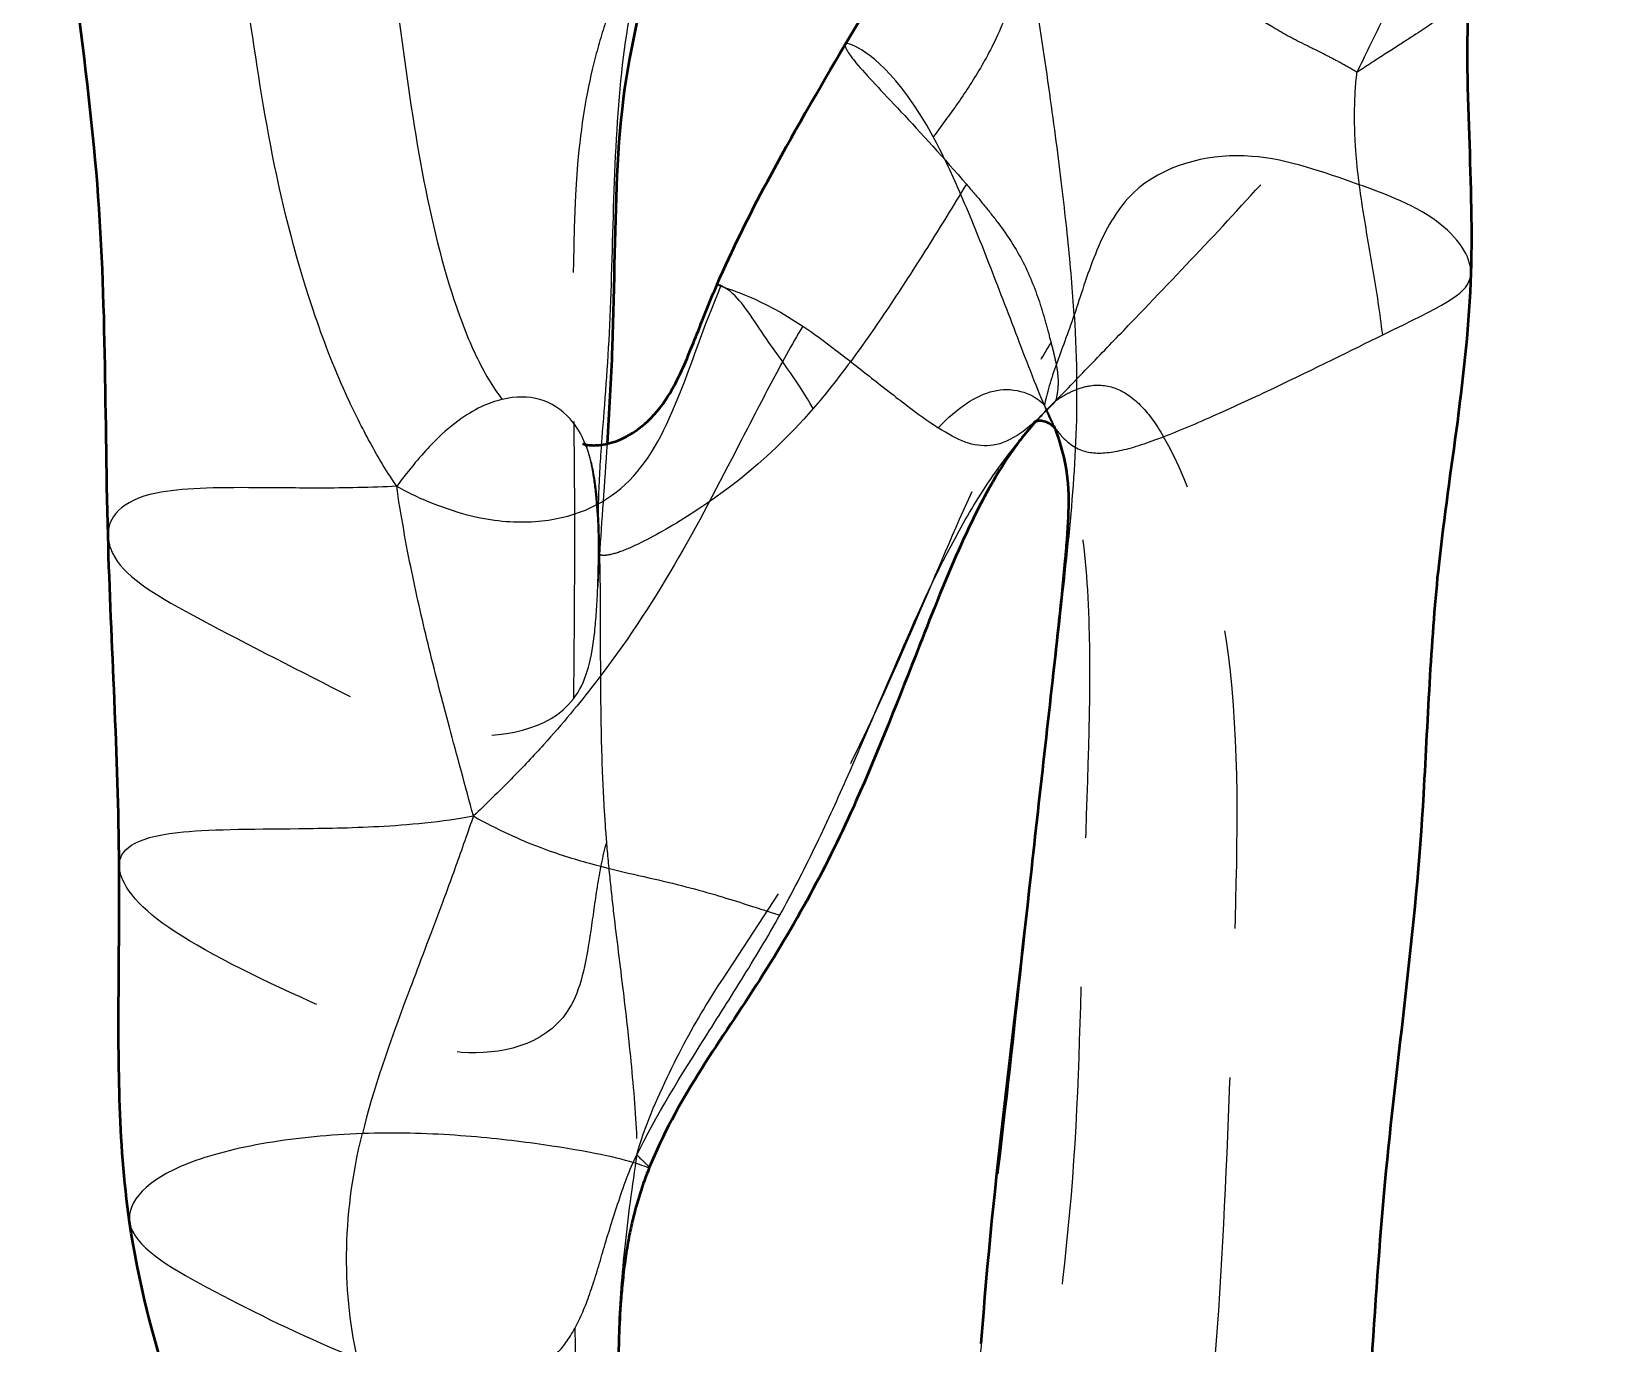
# Model space of a CAD drawing. Header units: millimetres. Extents: x 0 to 420, y 0 to 297.
# Drawn here: x 356.42 to 369.02, y 154.4 to 164.88 of the extents above; entities that cross this region are included whole.
import ezdxf

# ---------------------------------------------------------------- set-up
doc = ezdxf.new("R2010")
doc.units = ezdxf.units.MM
doc.header["$LTSCALE"] = 0.75
doc.linetypes.add('HIDDEN2', pattern=[4.7625, 3.175, -1.5875])
for name, color, linetype, lineweight in [('Hidden', 7, 'HIDDEN2', 25), ('Hidden Narrow', 7, 'HIDDEN2', 25), ('Visible', 7, 'Continuous', 50), ('Visible Narrow', 7, 'Continuous', 25)]:
    doc.layers.add(name, color=color, linetype=linetype, lineweight=lineweight)

msp = doc.modelspace()

# ---------------------------------------------------------------- linework, layer by layer
at = {"layer": 'Hidden', "extrusion": (1.021e-10, -1.22407e-10, -1)}
msp.add_open_spline([(364.4226, 161.7553), (364.4226, 161.7553), (364.4231, 161.7558), (364.4275, 161.7593), (364.4359, 161.7663), (364.446, 161.7753), (364.4477, 161.7768), (364.4494, 161.7783)], degree=3, knots=[0.434603857, 0.434603857, 0.434603857, 0.434603857, 0.444003256, 0.444003256, 0.469824097, 0.469824097, 0.475108017, 0.475108017, 0.475108017, 0.475108017], dxfattribs=at)
at = {"layer": 'Hidden'}
for points, knots in [([(364.4494, 161.7783), (364.4554, 161.7838), (364.4613, 161.7892), (364.4684, 161.7961), (364.4705, 161.7982), (364.4708, 161.7985), (364.4708, 161.7985), (364.4708, 161.7985), (364.4705, 161.7982), (364.4691, 161.7967), (364.4677, 161.7953), (364.4643, 161.7917), (364.4623, 161.7896), (364.457, 161.784), (364.4537, 161.7803), (364.447, 161.773), (364.4437, 161.7694), (364.4404, 161.7657)], [0, 0, 0, 0, 0.01890379, 0.01890379, 0.030016753, 0.030016753, 0.030850039, 0.030850039, 0.035090837, 0.035090837, 0.040408849, 0.040408849, 0.045552944, 0.045552944, 0.052834135, 0.052834135, 0.059437081, 0.059437081, 0.059437081, 0.059437081]), ([(364.5901, 161.7224), (364.5931, 161.7178), (364.5939, 161.7171), (364.5939, 161.7171), (364.5939, 161.7172), (364.5935, 161.7175), (364.5924, 161.7186), (364.5903, 161.7203)], [0, 0, 0, 0, 0.044558676, 0.044558676, 0.055929434, 0.055929434, 0.072103946, 0.072103946, 0.072103946, 0.072103946]), ([(361.0154, 161.588), (360.9945, 161.2707), (360.9712, 160.9656), (360.9515, 160.6431), (360.9485, 160.5928), (360.9445, 160.52), (360.9431, 160.4935), (360.9415, 160.4613), (360.9411, 160.4517), (360.9409, 160.4474), (360.9409, 160.4467), (360.9409, 160.4467), (360.9409, 160.4471), (360.9411, 160.4501), (360.9412, 160.4539), (360.9417, 160.4675), (360.9421, 160.4788), (360.9429, 160.5036), (360.9433, 160.5162), (360.9442, 160.5482), (360.9447, 160.5683), (360.9462, 160.6321), (360.947, 160.6768), (360.9476, 160.7655), (360.9474, 160.8098), (360.9465, 160.8508)], [2.49278056, 2.49278056, 2.49278056, 2.49278056, 2.98328121, 2.98328121, 3.08420118, 3.08420118, 3.16352127, 3.16352127, 3.22180447, 3.22180447, 3.23262492, 3.23262492, 3.244439, 3.244439, 3.26388636, 3.26388636, 3.28699057, 3.28699057, 3.30554465, 3.30554465, 3.33200222, 3.33200222, 3.38852146, 3.38852146, 3.4469663, 3.4469663, 3.4469663, 3.4469663])]:
    msp.add_open_spline(points, degree=3, knots=knots, dxfattribs=at)
at = {"layer": 'Hidden', "extrusion": (1.15444e-09, 6.64765e-10, 1)}
msp.add_open_spline([(364.5866, 161.7281), (364.5866, 161.7281), (364.5866, 161.7281), (364.5868, 161.7278), (364.5883, 161.7251), (364.5901, 161.7224)], degree=3, knots=[0.056522589, 0.056522589, 0.056522589, 0.056522589, 0.057808769, 0.057808769, 0.079845702, 0.079845702, 0.079845702, 0.079845702], dxfattribs=at)
at = {"layer": 'Hidden', "extrusion": (-5.6012e-12, -1.9789e-12, -1)}
msp.add_open_spline([(360.8567, 161.5495), (360.8503, 161.567), (360.8474, 161.5726), (360.847, 161.5734), (360.847, 161.5734), (360.847, 161.5734), (360.8516, 161.5655), (360.8547, 161.5613), (360.8551, 161.5608), (360.8551, 161.5608), (360.8513, 161.5655), (360.8355, 161.5792), (360.8209, 161.588), (360.8209, 161.588)], degree=3, knots=[0, 0, 0, 0, 0.09398923, 0.09398923, 0.10126428, 0.10126428, 0.22628029, 0.22628029, 0.25671725, 0.25671725, 0.37595309, 0.37595309, 0.50568165, 0.50568165, 0.50568165, 0.50568165], dxfattribs=at)
at = {"layer": 'Hidden', "extrusion": (-3.3002e-12, -8.461e-13, -1)}
msp.add_open_spline([(360.9465, 160.8508), (360.9445, 160.9355), (360.9398, 161.0243), (360.9253, 161.1916), (360.9161, 161.2717), (360.8998, 161.3754), (360.8937, 161.4088), (360.8849, 161.4504), (360.8819, 161.4634), (360.8759, 161.4878), (360.8727, 161.4993), (360.8643, 161.5277), (360.8601, 161.5402), (360.8567, 161.5495)], degree=3, knots=[0, 0, 0, 0, 0.10958925, 0.10958925, 0.21000995, 0.21000995, 0.26163612, 0.26163612, 0.29049222, 0.29049222, 0.33044624, 0.33044624, 0.38118409, 0.38118409, 0.38118409, 0.38118409], dxfattribs=at)
at = {"layer": 'Hidden Narrow'}
for points, knots in [([(367.0065, 164.5538), (367.0685, 164.6821), (367.1405, 164.8295), (367.2744, 165.1022), (367.3364, 165.2273), (367.5075, 165.5694), (367.6132, 165.7778), (367.9186, 166.3815), (368.4831, 167.5036), (369.0045, 168.9514), (369.0233, 169.7081), (369.0106, 169.9113)], [-3, -3, -3, -3, -2.875, -2.875, -2.75, -2.75, -2.5, -2.5, -2, -1, -0.5937876, -0.5937876, -0.5937876, -0.5937876]), ([(367.0065, 164.5538), (366.9655, 164.58), (366.9215, 164.6048), (366.8418, 164.6488), (366.8061, 164.6678), (366.7114, 164.7162), (366.5478, 164.7955), (366.2443, 164.9554), (365.8427, 165.2626), (365.148, 165.7937), (364.5165, 166.1926), (364.0758, 166.4889), (363.866, 166.5407), (363.8481, 166.4978)], [-7, -7, -7, -7, -6.875, -6.875, -6.75, -6.75, -6.5, -6, -5, -4, -3, -2, -1.2228258, -1.2228258, -1.2228258, -1.2228258]), ([(361.1256, 165.2905), (361.1056, 165.2411), (361.085, 165.186), (361.0431, 165.0705), (361.0226, 165.0111), (360.9676, 164.8441), (360.8726, 164.517), (360.7188, 163.6259), (360.7531, 161.9023), (360.7558, 160.735), (360.753, 160.2388), (360.751, 159.9855), (360.7503, 159.9003), (360.7487, 159.7271), (360.7478, 159.6392), (360.7469, 159.5495)], [-2.9792194, -2.9792194, -2.9792194, -2.9792194, -2.875, -2.875, -2.75, -2.75, -2.5, -2, -1, -0.5, -0.25, -0.25, -0.125, -0.125, 0, 0, 0, 0]), ([(362.9188, 164.778), (362.9077, 164.7592), (363.0077, 164.6104), (363.3285, 164.284), (363.7096, 163.8654), (363.8864, 163.6611)], [-2.6682107, -2.6682107, -2.6682107, -2.6682107, -2, -1, 0, 0, 0, 0]), ([(367.2117, 162.4575), (367.1909, 162.6343), (367.1374, 162.9737), (367.0792, 163.2996), (367.0282, 163.6261), (367.0063, 163.7897), (366.9887, 164.0515), (366.9864, 164.146), (366.9888, 164.3494), (366.9936, 164.4584), (367.0065, 164.5538)], [0, 0, 0, 0, 0.25, 0.5, 0.5, 0.75, 0.75, 0.875, 0.875, 1, 1, 1, 1]), ([(363.8864, 163.6611), (363.7816, 163.4897), (363.6775, 163.3207), (363.4708, 162.9922), (363.3681, 162.8327), (363.164, 162.5277), (362.9612, 162.2369), (362.7609, 161.9837), (362.6613, 161.8689)], [-1, -1, -1, -1, -0.75, -0.75, -0.5, -0.5, -0.25, 0, 0, 0, 0]), ([(364.5621, 162.3946), (364.5738, 162.3496), (364.5844, 162.3084), (364.602, 162.2304), (364.6091, 162.1937), (364.6179, 162.1214), (364.6197, 162.0859), (364.6169, 162.0305), (364.6147, 162.0109), (364.6082, 161.9692), (364.6038, 161.9472), (364.5978, 161.9294)], [-1, -1, -1, -1, -0.75, -0.75, -0.5, -0.5, -0.25, -0.25, -0.125, -0.125, 0, 0, 0, 0]), ([(365.4617, 161.6445), (365.5879, 161.693), (365.7306, 161.7535), (366.0315, 161.8876), (366.1898, 161.9612), (366.662, 162.1858), (366.9733, 162.3405), (367.2117, 162.4575)], [-7, -7, -7, -7, -6.75, -6.75, -6.5, -6.5, -6, -6, -6, -6]), ([(364.5978, 161.9294), (364.6436, 161.9649), (364.6956, 161.9925), (364.7915, 162.0331), (364.8353, 162.0462), (364.9547, 162.0634), (365.0263, 162.0527), (365.1615, 161.9954), (365.2252, 161.9489), (365.347, 161.8219), (365.4052, 161.7413), (365.4617, 161.6445)], [-1, -1, -1, -1, -0.875, -0.875, -0.75, -0.75, -0.5, -0.5, -0.25, -0.25, 0, 0, 0, 0]), ([(364.0149, 151.372), (364.0817, 151.5252), (364.1379, 151.6892), (364.2347, 152.0324), (364.2752, 152.2116), (364.3811, 152.7625), (364.5299, 153.9168), (364.781, 155.7189), (364.8088, 157.9238), (364.9014, 159.792), (364.8433, 160.684), (364.7707, 161.1246), (364.735, 161.2779), (364.6629, 161.5215), (364.6349, 161.607), (364.6036, 161.6883)], [-5, -5, -5, -5, -4.75, -4.75, -4.5, -4.5, -4, -3, -2, -1, -0.5, -0.5, -0.25, -0.25, -0.1189366, -0.1189366, -0.1189366, -0.1189366]), ([(364.5875, 161.7264), (364.6124, 161.6877), (364.6398, 161.6549), (364.7313, 161.5662), (364.8, 161.5301), (364.9486, 161.5078), (365.0323, 161.5153), (365.2257, 161.5593), (365.3355, 161.5959), (365.4617, 161.6445)], [0.13690351, 0.13690351, 0.13690351, 0.13690351, 0.25, 0.25, 0.5, 0.5, 0.75, 0.75, 1, 1, 1, 1]), ([(364.9824, 150.7049), (365.0775, 150.9022), (365.1719, 151.1401), (365.3365, 151.5898), (365.4066, 151.8017), (365.5805, 152.3985), (365.8365, 153.5412), (365.9506, 155.3252), (366.0365, 157.6528), (366.0881, 159.963), (365.6877, 161.2572), (365.4617, 161.6445)], [0, 0, 0, 0, 0.25, 0.25, 0.5, 0.5, 1, 2, 3, 4, 5, 5, 5, 5]), ([(360.9544, 160.706), (360.9565, 160.8666), (360.9492, 161.0136), (360.9258, 161.2626), (360.9096, 161.3647), (360.8759, 161.4953), (360.861, 161.5406), (360.8445, 161.5813)], [0, 0, 0, 0, 0.25, 0.25, 0.5, 0.5, 0.66003103, 0.66003103, 0.66003103, 0.66003103]), ([(360.9544, 160.706), (360.9434, 160.8189), (360.9442, 160.9694), (360.9524, 161.2654), (360.9597, 161.4109), (360.9709, 161.5626), (360.9715, 161.5713), (360.9722, 161.5801)], [-3, -3, -3, -3, -2.75, -2.75, -2.5, -2.5, -2.48474596, -2.48474596, -2.48474596, -2.48474596]), ([(357.0289, 160.8542), (357.0302, 160.8067), (357.0951, 160.5698), (357.5884, 160.2675), (358.9809, 159.5595), (359.7625, 159.1682), (360.5538, 159.2969), (360.7469, 159.5495)], [-5.2517952, -5.2517952, -5.2517952, -5.2517952, -5, -4, -3, -2, -1, -1, -1, -1]), ([(360.9544, 160.706), (360.9572, 160.6215), (360.9586, 160.5277), (360.9602, 160.3326), (360.9603, 160.2313), (360.9612, 159.9322), (360.9623, 159.7395), (360.9657, 159.3672), (360.9691, 159.1799), (360.9797, 158.8944), (360.9842, 158.7985), (360.9953, 158.6047), (361.0021, 158.5068), (361.0102, 158.4076)], [0, 0, 0, 0, 0.125, 0.125, 0.25, 0.25, 0.5, 0.5, 0.75, 0.75, 0.875, 0.875, 1, 1, 1, 1]), ([(361.0102, 158.4076), (360.9785, 158.291), (360.9555, 158.1707), (360.9172, 157.9314), (360.9018, 157.8124), (360.852, 157.4703), (360.7379, 156.8461), (359.8764, 156.628), (359.048, 156.9433), (357.5908, 157.6094), (357.1726, 157.9831), (357.1181, 158.1831), (357.1179, 158.2192)], [0, 0, 0, 0, 0.25, 0.25, 0.5, 0.5, 1, 2, 3, 4, 5, 5.2311785, 5.2311785, 5.2311785, 5.2311785]), ([(364.4006, 158.1251), (364.3361, 157.5293), (364.2062, 156.2766), (364.0581, 155.1126), (364.0046, 154.402)], [-2.8121532, -2.8121532, -2.8121532, -2.8121532, -2, -1.0745271, -1.0745271, -1.0745271, -1.0745271]), ([(361.2536, 155.9081), (361.2158, 155.6676), (361.1802, 155.3979), (361.1286, 154.9067), (361.1125, 154.6851), (361.0936, 154.0924), (361.1514, 153.0617), (361.7205, 151.8357), (362.3983, 150.4177), (362.6522, 149.8506), (362.8141, 149.6607), (362.8739, 149.613), (363.0152, 149.5564), (363.0967, 149.5477), (363.1941, 149.5622)], [0, 0, 0, 0, 0.25, 0.25, 0.5, 0.5, 1, 2, 3, 3.5, 3.5, 3.75, 3.75, 4, 4, 4, 4]), ([(357.2015, 155.3698), (357.2036, 155.3554), (357.2504, 155.1623), (357.8411, 154.8279), (358.9312, 154.2862), (359.8491, 153.9939), (360.2947, 154.0977), (360.4908, 154.2091), (360.5518, 154.2561), (360.6632, 154.3722), (360.7138, 154.4412), (360.7583, 154.5224)], [1.9195508, 1.9195508, 1.9195508, 1.9195508, 2, 3, 4, 5, 5.5, 5.5, 5.75, 5.75, 6, 6, 6, 6]), ([(360.7583, 154.5224), (360.765, 153.7706), (360.757, 152.6541), (361.435, 151.0352), (362.2379, 149.5899), (362.5224, 148.8513), (362.6842, 148.4838), (362.7475, 148.3561), (362.8929, 148.0904), (362.9749, 147.9525), (363.061, 147.8376)], [-4, -4, -4, -4, -3, -2, -1, -0.5, -0.5, -0.25, -0.25, 0, 0, 0, 0])]:
    msp.add_open_spline(points, degree=3, knots=knots, dxfattribs=at)
at = {"layer": 'Hidden Narrow', "extrusion": (7.628e-13, -7.057e-13, -1)}
msp.add_open_spline([(367.9087, 165.3025), (367.9067, 165.2798), (367.8839, 165.1774), (367.7605, 165.0466), (367.5243, 164.8896), (367.3704, 164.7903), (367.3092, 164.7508), (367.1669, 164.6591), (367.0859, 164.607), (367.0065, 164.5538)], degree=3, knots=[4.8599099, 4.8599099, 4.8599099, 4.8599099, 5, 5.5, 5.75, 5.75, 5.875, 5.875, 6, 6, 6, 6], dxfattribs=at)
at = {"layer": 'Hidden Narrow', "extrusion": (5.6158e-12, -5.2989e-12, -1)}
msp.add_open_spline([(364.5978, 161.9294), (364.6815, 162.0157), (364.7894, 162.1273), (364.9987, 162.3443), (365.1001, 162.4495), (365.3943, 162.7555), (365.7868, 163.1666), (366.1839, 163.5956), (366.485, 163.9328), (366.5895, 164.0527), (366.8065, 164.3071), (366.9191, 164.4417), (367.0065, 164.5538)], degree=3, knots=[0, 0, 0, 0, 0.125, 0.125, 0.25, 0.25, 0.5, 0.75, 0.75, 0.875, 0.875, 1, 1, 1, 1], dxfattribs=at)
at = {"layer": 'Hidden Narrow', "extrusion": (8.586e-13, 6.685e-13, -1)}
msp.add_open_spline([(363.8864, 163.6611), (363.9306, 163.61), (363.974, 163.5592), (364.0578, 163.4574), (364.0983, 163.4064), (364.2138, 163.252), (364.3519, 163.042), (364.4399, 162.811), (364.4935, 162.6453), (364.5093, 162.5914), (364.5378, 162.4885), (364.5505, 162.4396), (364.5621, 162.3946)], degree=3, knots=[-2, -2, -2, -2, -1.75, -1.75, -1.5, -1.5, -1, -0.5, -0.5, -0.25, -0.25, 0, 0, 0, 0], dxfattribs=at)
at = {"layer": 'Hidden Narrow', "extrusion": (-7.925e-13, -6.338e-13, -1)}
msp.add_open_spline([(362.6613, 161.8689), (362.5405, 162.0833), (362.2919, 162.4007), (362.0442, 162.8143), (361.8965, 162.8644), (361.8951, 162.8612)], degree=3, knots=[0, 0, 0, 0, 1, 2, 2.7169847, 2.7169847, 2.7169847, 2.7169847], dxfattribs=at)
at = {"layer": 'Hidden Narrow', "extrusion": (8.602e-13, -1.9427e-12, -1)}
msp.add_open_spline([(367.2117, 162.4575), (367.6887, 162.6915), (367.8937, 162.7833), (367.9154, 162.9371), (367.9159, 162.9522)], degree=3, knots=[-6, -6, -6, -6, -5, -4.8951627, -4.8951627, -4.8951627, -4.8951627], dxfattribs=at)
at = {"layer": 'Hidden Narrow', "extrusion": (1.4808e-12, -7.471e-13, -1)}
msp.add_open_spline([(361.2536, 155.9081), (361.3132, 156.1263), (361.4124, 156.3553), (361.6152, 156.7735), (361.7188, 156.9628), (362.0362, 157.4708), (362.6998, 158.4036), (363.3985, 159.9555), (363.8862, 161.1289), (364.1448, 161.6528), (364.2887, 161.9233), (364.3392, 162.0149), (364.4459, 162.2018), (364.5023, 162.2971), (364.5621, 162.3946)], degree=3, knots=[0, 0, 0, 0, 0.25, 0.25, 0.5, 0.5, 1, 2, 2.5, 2.75, 2.75, 2.875, 2.875, 3, 3, 3, 3], dxfattribs=at)
at = {"layer": 'Hidden Narrow', "extrusion": (-6.134e-13, 8.057e-13, -1)}
msp.add_open_spline([(362.6613, 161.8689), (362.2631, 161.4095), (361.6799, 161.0026), (361.2864, 160.7938), (361.1274, 160.7269), (361.0808, 160.7114), (361.0206, 160.6985), (361.0021, 160.6959), (360.9721, 160.6962), (360.9606, 160.6992), (360.9544, 160.706)], degree=3, knots=[0, 0, 0, 0, 1, 1.5, 1.5, 1.75, 1.75, 1.875, 1.875, 2, 2, 2, 2], dxfattribs=at)
at = {"layer": 'Hidden Narrow', "extrusion": (-1.46185e-11, 1.46275e-11, -1)}
msp.add_open_spline([(364.5978, 161.9294), (364.5425, 161.8651), (364.4842, 161.8088), (364.4303, 161.7614), (364.4288, 161.76), (364.4273, 161.7587)], degree=3, knots=[-2, -2, -2, -2, -1.875, -1.875, -1.87138412, -1.87138412, -1.87138412, -1.87138412], dxfattribs=at)
at = {"layer": 'Hidden Narrow'}
msp.add_open_spline([(364.4281, 161.7519), (364.4837, 161.8147), (364.5417, 161.8765), (364.5978, 161.9294)], degree=3, dxfattribs=at)
at = {"layer": 'Hidden Narrow', "extrusion": (-2.8641e-12, 3.42e-13, -1)}
msp.add_open_spline([(360.7469, 159.5495), (360.8434, 159.6758), (360.8893, 159.8491), (360.9243, 160.1478), (360.9328, 160.2559), (360.9434, 160.4897), (360.9455, 160.6152), (360.9544, 160.706)], degree=3, knots=[-1, -1, -1, -1, -0.5, -0.5, -0.25, -0.25, 0, 0, 0, 0], dxfattribs=at)
at = {"layer": 'Hidden Narrow', "extrusion": (-1.2401e-12, -4.12e-14, -1)}
msp.add_open_spline([(361.0102, 158.4076), (361.0183, 158.3084), (361.0278, 158.208), (361.0488, 158.0053), (361.0602, 157.9029), (361.0964, 157.5938), (361.1228, 157.3849), (361.1741, 156.9659), (361.197, 156.7503), (361.2376, 156.3069), (361.2552, 156.0791), (361.2536, 155.9081)], degree=3, knots=[-1, -1, -1, -1, -0.875, -0.875, -0.75, -0.75, -0.5, -0.5, -0.25, -0.25, 0, 0, 0, 0], dxfattribs=at)
at = {"layer": 'Hidden Narrow', "extrusion": (1.09135e-11, -3.9828e-12, -1)}
msp.add_open_spline([(360.7583, 154.5224), (360.8029, 154.6035), (360.8415, 154.6967), (360.9135, 154.9017), (360.947, 155.0134), (361.0155, 155.2496), (361.0551, 155.3769), (361.1449, 155.6499), (361.195, 155.7956), (361.2536, 155.9081)], degree=3, knots=[0, 0, 0, 0, 0.25, 0.25, 0.5, 0.5, 0.75, 0.75, 1, 1, 1, 1], dxfattribs=at)
at = {"layer": 'Hidden Narrow', "extrusion": (2.84261e-11, 2.67664e-11, -1)}
msp.add_open_spline([(361.2536, 155.9081), (361.2888, 155.872), (361.3163, 155.8474), (361.3472, 155.8171), (361.3537, 155.8089), (361.3527, 155.8064)], degree=3, knots=[-3, -3, -3, -3, -2.75, -2.75, -2.53977048, -2.53977048, -2.53977048, -2.53977048], dxfattribs=at)
at = {"layer": 'Visible'}
for points, knots in [([(357.0289, 160.8542), (357.0005, 161.9035), (357.0207, 162.9088), (356.8139, 165.0146), (356.6432, 166.1654), (356.4179, 167.3911)], [0, 0, 0, 0, 1.5247879, 1.5247879, 3.072718, 3.072718, 3.072718, 3.072718]), ([(361.4352, 165.8481), (361.426, 165.7818), (361.4139, 165.7035), (361.3705, 165.4618), (361.333, 165.3008), (361.1917, 164.7041), (361.1245, 164.3246), (361.0752, 163.3607), (361.0738, 162.8689), (361.0471, 162.1014), (361.032, 161.8409), (361.0154, 161.588)], [0, 0, 0, 0, 0.1370941, 0.1370941, 0.4320184, 0.4320184, 1.317422, 1.317422, 2.101854, 2.101854, 2.4927806, 2.4927806, 2.4927806, 2.4927806]), ([(367.9087, 165.3025), (367.8767, 164.9446), (367.8857, 164.5381), (367.9122, 163.74), (367.9287, 163.3454), (367.9159, 162.9522)], [0, 0, 0, 0, 0.5967998, 0.5967998, 1.1520971, 1.1520971, 1.1520971, 1.1520971]), ([(361.8951, 162.8612), (362.0135, 163.1364), (362.1517, 163.4126), (362.4937, 164.0532), (362.705, 164.4173), (362.9188, 164.778)], [0, 0, 0, 0, 0.36877182, 0.36877182, 0.87301629, 0.87301629, 0.87301629, 0.87301629]), ([(367.9159, 162.9522), (367.8894, 162.141), (367.7406, 161.3722), (367.5985, 160.0603), (367.5722, 159.423), (367.4796, 157.7273), (367.316, 156.6351), (367.1402, 154.7199), (367.091, 153.6431), (366.9693, 152.1606), (366.9406, 151.7986), (366.9155, 151.4523)], [0, 0, 0, 0, 1.1454651, 1.1454651, 2.0034047, 2.0034047, 3.4552961, 3.4552961, 4.9532623, 4.9532623, 5.4168457, 5.4168457, 5.4168457, 5.4168457]), ([(360.8209, 161.588), (360.8209, 161.588), (360.8222, 161.5874), (360.8322, 161.584), (360.8482, 161.5795), (360.9011, 161.5744), (360.9404, 161.5747), (361.0336, 161.59), (361.0897, 161.6069), (361.2136, 161.6652), (361.2815, 161.7128), (361.4136, 161.837), (361.4714, 161.915), (361.5777, 162.0908), (361.6284, 162.2049), (361.7374, 162.4718), (361.7919, 162.6137), (361.865, 162.7905), (361.8799, 162.8258), (361.8951, 162.8612)], [0.5056817, 0.5056817, 0.5056817, 0.5056817, 0.5428695, 0.5428695, 0.6220884, 0.6220884, 0.7115938, 0.7115938, 0.8122891, 0.8122891, 0.939447, 0.939447, 1.1001182, 1.1001182, 1.3137408, 1.3137408, 1.5044076, 1.5044076, 1.5517829, 1.5517829, 1.5517829, 1.5517829]), ([(364.5903, 161.7203), (364.589, 161.7215), (364.5873, 161.7229), (364.5794, 161.7292), (364.5715, 161.7349), (364.54, 161.7552), (364.5232, 161.7624), (364.4761, 161.7744), (364.454, 161.7706), (364.4387, 161.7653), (364.4313, 161.7613), (364.4287, 161.7597), (364.4276, 161.7589), (364.4243, 161.7567), (364.4226, 161.7553), (364.4226, 161.7553)], [0.07210395, 0.07210395, 0.07210395, 0.07210395, 0.08271928, 0.08271928, 0.11381019, 0.11381019, 0.19528944, 0.19528944, 0.32902357, 0.32902357, 0.39988098, 0.39988098, 0.41780994, 0.41780994, 0.43460386, 0.43460386, 0.43460386, 0.43460386]), ([(364.4404, 161.7657), (364.4374, 161.7624), (364.4343, 161.7589), (364.4302, 161.7543), (364.4292, 161.7531), (364.4281, 161.7519)], [0.0594370814, 0.0594370814, 0.0594370814, 0.0594370814, 0.0654760008, 0.0654760008, 0.06752334, 0.06752334, 0.06752334, 0.06752334]), ([(357.2015, 155.3698), (357.1073, 156.0301), (357.1107, 156.6816), (357.1164, 157.6237), (357.1198, 157.9232), (357.1179, 158.2192)], [0, 0, 0, 0, 0.8981579, 0.8981579, 1.3205397, 1.3205397, 1.3205397, 1.3205397]), ([(361.3527, 155.8064), (361.2985, 155.6715), (361.2539, 155.5327), (361.2093, 155.3451), (361.1991, 155.2966), (361.1795, 155.1929), (361.1703, 155.1372), (361.1541, 155.0242), (361.1466, 154.9626), (361.1348, 154.8495), (361.13, 154.7962), (361.1183, 154.6451), (361.1132, 154.5487), (361.1048, 154.28), (361.1072, 154.1179), (361.1253, 153.8151), (361.1426, 153.6774), (361.194, 153.4043), (361.2315, 153.2766), (361.3849, 152.8633), (361.5601, 152.5375), (361.9909, 151.6499), (362.2421, 151.0684), (362.4721, 150.6312), (362.526, 150.5461), (362.6397, 150.4265), (362.6781, 150.3983), (362.7607, 150.4002)], [0, 0, 0, 0, 0.174609, 0.174609, 0.2346994, 0.2346994, 0.3019178, 0.3019178, 0.3741114, 0.3741114, 0.4402371, 0.4402371, 0.5663919, 0.5663919, 0.8077118, 0.8077118, 1.0783847, 1.0783847, 1.4368235, 1.4368235, 2.1786991, 2.1786991, 3.2891147, 3.2891147, 3.6478809, 3.6478809, 4.0191313, 4.0191313, 4.0191313, 4.0191313]), ([(360.0307, 147.3454), (359.7966, 148.3801), (359.3653, 149.4501), (358.8254, 150.7598), (358.6998, 151.0435), (358.4085, 151.6624), (358.2283, 152.0344), (357.8752, 152.9286), (357.6974, 153.4623), (357.3907, 154.4427), (357.268, 154.9046), (357.2015, 155.3698)], [0, 0, 0, 0, 1.9198905, 1.9198905, 2.5586449, 2.5586449, 3.243304, 3.243304, 3.9512045, 3.9512045, 4.5840289, 4.5840289, 4.5840289, 4.5840289])]:
    msp.add_open_spline(points, degree=3, knots=knots, dxfattribs=at)
at = {"layer": 'Visible', "extrusion": (-2.4653e-12, 1.5016e-12, -1)}
msp.add_open_spline([(362.9188, 164.778), (363.254, 165.3436), (363.5989, 165.9017), (363.8481, 166.4978)], degree=3, dxfattribs=at)
at = {"layer": 'Visible', "extrusion": (1.5078e-12, -7.584e-13, -1)}
msp.add_open_spline([(364.4281, 161.7519), (364.3905, 161.7093), (364.3524, 161.6637), (364.2893, 161.583), (364.2612, 161.544), (364.1792, 161.4241), (364.1282, 161.3406), (363.9947, 161.104), (363.9172, 160.9464), (363.7249, 160.5201), (363.6164, 160.2435), (363.3462, 159.5551), (363.1845, 159.1405), (362.7788, 158.2247), (362.5113, 157.7318), (361.9008, 156.7917), (361.5624, 156.3287), (361.3527, 155.8064)], degree=3, knots=[0, 0, 0, 0, 0.0726598, 0.0726598, 0.1426077, 0.1426077, 0.271736, 0.271736, 0.4873378, 0.4873378, 0.8394986, 0.8394986, 1.3760264, 1.3760264, 2.0466699, 2.0466699, 2.7223056, 2.7223056, 2.7223056, 2.7223056], dxfattribs=at)
at = {"layer": 'Visible', "extrusion": (3.82046e-10, 1.59445e-10, -1)}
msp.add_open_spline([(364.6036, 161.6883), (364.5982, 161.7024), (364.5927, 161.7152), (364.5877, 161.726), (364.5866, 161.7281), (364.5866, 161.7281)], degree=3, knots=[0, 0, 0, 0, 0.037153176, 0.037153176, 0.056522589, 0.056522589, 0.056522589, 0.056522589], dxfattribs=at)
at = {"layer": 'Visible', "extrusion": (1.3312e-12, -7.58e-14, -1)}
msp.add_open_spline([(364.4006, 158.1251), (364.4757, 158.8191), (364.5611, 159.5451), (364.6488, 160.369), (364.6657, 160.5339), (364.6798, 160.6907), (364.681, 160.7049), (364.695, 160.8661), (364.7022, 160.9825), (364.7054, 161.2184), (364.7015, 161.319), (364.655, 161.5306), (364.6322, 161.6141), (364.6036, 161.6883)], degree=3, knots=[0, 0, 0, 0, 1.0244191, 1.0244191, 1.2886123, 1.2886123, 1.3153074, 1.3153074, 1.5980282, 1.5980282, 1.9777557, 1.9777557, 2.1531514, 2.1531514, 2.1531514, 2.1531514], dxfattribs=at)
at = {"layer": 'Visible', "extrusion": (5.1644e-12, 1.137e-13, -1)}
msp.add_open_spline([(357.1179, 158.2192), (357.1121, 159.1088), (357.0526, 159.9808), (357.0289, 160.8542)], degree=3, dxfattribs=at)
at = {"layer": 'Visible'}
msp.add_open_spline([(364.0046, 154.402), (364.1046, 155.7299), (364.2725, 156.9418), (364.4006, 158.1251)], degree=3, dxfattribs=at)
at = {"layer": 'Visible Narrow'}
for points, knots in [([(358.5874, 169.0055), (358.64, 168.8385), (358.7009, 168.604), (358.814, 168.1416), (358.8662, 167.9138), (359.0097, 167.2401), (359.2667, 165.8739), (359.4214, 164.1899), (359.6839, 163.0671), (359.8452, 162.5784), (359.904, 162.4276), (360.0324, 162.1585), (360.1021, 162.0402), (360.1778, 161.9422)], [0, 0, 0, 0, 0.25, 0.25, 0.5, 0.5, 1, 2, 2.5, 2.5, 2.75, 2.75, 3, 3, 3, 3]), ([(359.335, 161.2487), (359.2642, 161.3488), (359.1899, 161.4757), (359.0568, 161.7188), (358.9982, 161.8349), (358.8456, 162.1667), (358.5929, 162.8166), (358.2082, 164.3288), (358.077, 165.9682), (357.5905, 167.4835), (357.361, 168.0228), (357.2477, 168.2635), (357.2101, 168.3389), (357.1363, 168.4783), (357.1, 168.5423), (357.0648, 168.5997)], [0, 0, 0, 0, 0.125, 0.125, 0.25, 0.25, 0.5, 1, 2, 2.5, 2.75, 2.75, 2.875, 2.875, 3, 3, 3, 3]), ([(360.9722, 161.5801), (360.9929, 161.8582), (361.0712, 162.7529), (361.0583, 164.3491), (361.2391, 165.2479), (361.312, 165.6902), (361.3334, 165.8364), (361.3622, 166.1339), (361.3696, 166.2851), (361.3659, 166.4424)], [-2.484746, -2.484746, -2.484746, -2.484746, -2, -1, -0.5, -0.5, -0.25, -0.25, 0, 0, 0, 0]), ([(364.3866, 165.5194), (364.3335, 165.3351), (364.269, 165.1629), (364.1426, 164.8625), (364.0808, 164.7344), (363.96, 164.5223), (363.8982, 164.4263), (363.7668, 164.2358), (363.6971, 164.1414), (363.6217, 164.0402)], [0, 0, 0, 0, 0.25, 0.25, 0.5, 0.5, 0.75, 0.75, 1, 1, 1, 1]), ([(367.9159, 162.9522), (367.9201, 163.0806), (367.6876, 163.4219), (366.9239, 163.694), (366.0758, 163.9857), (365.2292, 163.7407), (364.9831, 163.2677), (364.8828, 163.0207), (364.8531, 162.9366), (364.7978, 162.7723), (364.7723, 162.692), (364.747, 162.6173)], [-4.8951627, -4.8951627, -4.8951627, -4.8951627, -4, -3, -2, -1, -0.5, -0.5, -0.25, -0.25, 0, 0, 0, 0]), ([(359.335, 161.2487), (359.4358, 161.1899), (359.5523, 161.1389), (359.7671, 161.0576), (359.8655, 161.0273), (360.1331, 160.9674), (360.2931, 160.9566), (360.7345, 160.9876), (361.4628, 161.3026), (361.6502, 162.199), (361.9253, 162.8468)], [-2, -2, -2, -2, -1.875, -1.875, -1.75, -1.75, -1.5, -1.5, -1, 0, 0, 0, 0]), ([(364.747, 162.6173), (364.7217, 162.5426), (364.6967, 162.4735), (364.6489, 162.3436), (364.6262, 162.2828), (364.5841, 162.1662), (364.565, 162.108), (364.5311, 161.9919), (364.5161, 161.9339), (364.5098, 161.8946)], [-1, -1, -1, -1, -0.75, -0.75, -0.5, -0.5, -0.25, -0.25, 0, 0, 0, 0]), ([(362.5787, 162.5276), (362.5351, 162.4533), (362.4922, 162.3778), (362.4074, 162.2246), (362.3655, 162.147), (362.2404, 161.9117), (361.9932, 161.4314), (361.5692, 160.6097), (361.0577, 159.8322), (360.661, 159.3532), (360.4316, 159.0988), (360.3451, 159.0073), (360.1518, 158.8113), (360.0451, 158.7066), (359.9476, 158.6156)], [-2, -2, -2, -2, -1.875, -1.875, -1.75, -1.75, -1.5, -1, -0.5, -0.25, -0.25, -0.125, -0.125, 0, 0, 0, 0]), ([(360.8445, 161.5813), (360.8096, 161.6676), (360.6444, 161.9248), (360.3943, 161.9933), (360.1778, 161.9422)], [0.660031, 0.660031, 0.660031, 0.660031, 1, 2, 2, 2, 2]), ([(363.6609, 161.716), (363.7378, 161.796), (363.8885, 161.925), (364.0324, 161.992), (364.1741, 162.0264), (364.2455, 162.0256), (364.3892, 161.988), (364.4616, 161.9512), (364.5098, 161.8946)], [0, 0, 0, 0, 0.25, 0.5, 0.5, 0.75, 0.75, 1, 1, 1, 1]), ([(360.1778, 161.9422), (360.0695, 161.9167), (359.8959, 161.8401), (359.6902, 161.6619), (359.5742, 161.5422), (359.5311, 161.494), (359.4356, 161.3806), (359.3834, 161.3156), (359.335, 161.2487)], [2, 2, 2, 2, 2.5, 2.75, 2.75, 2.875, 2.875, 3, 3, 3, 3]), ([(362.3955, 157.8229), (362.4445, 157.911), (362.4921, 158), (362.5848, 158.1794), (362.6299, 158.2698), (362.762, 158.5421), (363.0132, 159.0915), (363.3874, 159.9966), (363.7567, 160.7975), (364.0459, 161.2614), (364.2182, 161.4996), (364.2844, 161.5836), (364.3816, 161.6986), (364.4046, 161.7254), (364.4281, 161.7519)], [0, 0, 0, 0, 0.125, 0.125, 0.25, 0.25, 0.5, 1, 1.5, 1.75, 1.75, 1.875, 1.875, 1.9121835, 1.9121835, 1.9121835, 1.9121835]), ([(364.4273, 161.7587), (364.3768, 161.7146), (364.332, 161.6801), (364.212, 161.6041), (364.0044, 161.5324), (363.8167, 161.6151), (363.6609, 161.716)], [-1.87138412, -1.87138412, -1.87138412, -1.87138412, -1.75, -1.75, -1.5, -1, -1, -1, -1]), ([(359.335, 161.2487), (359.2429, 161.2436), (359.1304, 161.2401), (358.9191, 161.2354), (358.8203, 161.2342), (358.5443, 161.2341), (358.028, 161.241), (357.192, 161.2277), (357.0251, 160.9952), (357.0289, 160.8542)], [-7, -7, -7, -7, -6.875, -6.875, -6.75, -6.75, -6.5, -6, -5.2517952, -5.2517952, -5.2517952, -5.2517952]), ([(359.9476, 158.6156), (359.9183, 158.7249), (359.8828, 158.855), (359.8162, 159.1005), (359.7851, 159.2158), (359.6984, 159.54), (359.6449, 159.7462), (359.5447, 160.1557), (359.498, 160.3589), (359.433, 160.6739), (359.4116, 160.7853), (359.3696, 161.0211), (359.3489, 161.1455), (359.335, 161.2487)], [-1, -1, -1, -1, -0.875, -0.875, -0.75, -0.75, -0.5, -0.5, -0.25, -0.25, -0.125, -0.125, 0, 0, 0, 0]), ([(357.1179, 158.2192), (357.1171, 158.3392), (357.2981, 158.5102), (358.3266, 158.51), (358.964, 158.5199), (359.3064, 158.5379), (359.4292, 158.5476), (359.6919, 158.5748), (359.8319, 158.5921), (359.9476, 158.6156)], [5.2311785, 5.2311785, 5.2311785, 5.2311785, 6, 6.5, 6.75, 6.75, 6.875, 6.875, 7, 7, 7, 7]), ([(359.9476, 158.6156), (359.9053, 158.4918), (359.854, 158.3464), (359.757, 158.0764), (359.7113, 157.9518), (359.5826, 157.6091), (359.3402, 156.9779), (359.1452, 156.4236), (359.0606, 156.0786)], [0, 0, 0, 0, 0.125, 0.125, 0.25, 0.25, 0.5, 1, 1, 1, 1]), ([(359.9476, 158.6156), (360.0371, 158.5626), (360.1357, 158.5138), (360.3163, 158.4303), (360.3983, 158.3954), (360.6192, 158.3117), (361.0135, 158.1915), (361.5627, 158.0807), (361.991, 157.9537), (362.1863, 157.8899), (362.2731, 157.8616), (362.3002, 157.8528), (362.3506, 157.8367), (362.374, 157.8293), (362.3955, 157.8229)], [0, 0, 0, 0, 0.125, 0.125, 0.25, 0.25, 0.5, 1, 1.5, 1.75, 1.75, 1.875, 1.875, 2, 2, 2, 2]), ([(361.2244, 155.8472), (361.3722, 156.1611), (361.6643, 156.6378), (361.9835, 157.1361), (362.1411, 157.3899), (362.1933, 157.4752), (362.296, 157.6477), (362.3464, 157.7348), (362.3955, 157.8229)], [-1, -1, -1, -1, -0.5, -0.25, -0.25, -0.125, -0.125, 0, 0, 0, 0]), ([(359.0606, 156.0786), (358.9325, 156.074), (358.8028, 156.0653), (358.547, 156.0401), (358.4208, 156.0235), (358.0578, 155.9625), (357.4286, 155.8041), (357.178, 155.535), (357.2015, 155.3698)], [0, 0, 0, 0, 0.25, 0.25, 0.5, 0.5, 1, 1.9195508, 1.9195508, 1.9195508, 1.9195508]), ([(361.7298, 148.9161), (361.5872, 149.0637), (361.4233, 149.2471), (361.126, 149.599), (360.9925, 149.7674), (360.638, 150.2502), (360.0428, 151.1949), (359.6351, 152.6365), (358.9159, 154.2046), (358.8914, 155.3886), (359.0606, 156.0786)], [0, 0, 0, 0, 0.25, 0.25, 0.5, 0.5, 1, 2, 3, 4, 4, 4, 4]), ([(361.2244, 155.8472), (361.0774, 155.892), (360.7474, 155.9608), (360.1414, 156.0362), (359.9168, 156.0565), (359.6837, 156.0725), (359.5629, 156.0783), (359.3154, 156.0836), (359.1888, 156.0832), (359.0606, 156.0786)], [-2, -2, -2, -2, -1, -0.75, -0.5, -0.5, -0.25, -0.25, 0, 0, 0, 0])]:
    msp.add_open_spline(points, degree=3, knots=knots, dxfattribs=at)
at = {"layer": 'Visible Narrow', "extrusion": (-1.2193e-12, -2.139e-13, -1)}
msp.add_open_spline([(364.747, 162.6173), (364.7352, 162.8075), (364.7178, 163.0115), (364.6737, 163.4426), (364.6469, 163.6697), (364.5848, 164.1518), (364.5488, 164.4126), (364.4668, 164.9732), (364.4208, 165.2732), (364.3866, 165.5194)], degree=3, knots=[0, 0, 0, 0, 0.25, 0.25, 0.5, 0.5, 0.75, 0.75, 1, 1, 1, 1], dxfattribs=at)
at = {"layer": 'Visible Narrow', "extrusion": (-6.937e-13, -7.759e-13, -1)}
msp.add_open_spline([(363.6217, 164.0402), (363.3422, 164.5556), (362.9971, 164.7842), (362.9243, 164.7873), (362.9188, 164.778)], degree=3, knots=[-4, -4, -4, -4, -3, -2.6682107, -2.6682107, -2.6682107, -2.6682107], dxfattribs=at)
at = {"layer": 'Visible Narrow', "extrusion": (5.5005e-12, 2.3447e-12, -1)}
msp.add_open_spline([(364.5098, 161.8946), (364.4419, 162.0497), (364.3605, 162.2654), (364.2025, 162.6789), (364.1261, 162.8767), (363.9784, 163.2544), (363.8339, 163.6106), (363.6916, 163.9113), (363.6217, 164.0402)], degree=3, knots=[-5, -5, -5, -5, -4.75, -4.75, -4.5, -4.5, -4.25, -4, -4, -4, -4], dxfattribs=at)
at = {"layer": 'Visible Narrow'}
for points in [[(361.8951, 162.8612), (361.8946, 162.8599), (361.9034, 162.8548), (361.9253, 162.8468)], [(361.9253, 162.8468), (362.0024, 162.8184), (362.2419, 162.7528), (362.5787, 162.5276)], [(364.5098, 161.8946), (364.5306, 161.8288), (364.5573, 161.7733), (364.5875, 161.7264)]]:
    msp.add_open_spline(points, degree=3, dxfattribs=at)
at = {"layer": 'Visible Narrow', "extrusion": (1.0547e-12, -6.08e-14, -1)}
msp.add_open_spline([(364.747, 162.6173), (364.7941, 161.8568), (364.7095, 160.7813), (364.5112, 159.1377), (364.4155, 158.2629), (364.4006, 158.1251)], degree=3, knots=[-5, -5, -5, -5, -4, -3, -2.8121532, -2.8121532, -2.8121532, -2.8121532], dxfattribs=at)
at = {"layer": 'Visible Narrow', "extrusion": (-3.3106e-12, -4.1213e-12, -1)}
msp.add_open_spline([(362.5787, 162.5276), (362.6629, 162.4713), (362.8434, 162.3388), (363.0345, 162.1878), (363.224, 162.0383), (363.318, 161.9642), (363.4975, 161.8283), (363.583, 161.7665), (363.6609, 161.716)], degree=3, knots=[4, 4, 4, 4, 4.25, 4.5, 4.5, 4.75, 4.75, 5, 5, 5, 5], dxfattribs=at)
at = {"layer": 'Visible Narrow', "extrusion": (-4.21098e-11, -1.94383e-11, -1)}
msp.add_open_spline([(364.6036, 161.6883), (364.5752, 161.7621), (364.5439, 161.8324), (364.5098, 161.8946)], degree=3, dxfattribs=at)
at = {"layer": 'Visible Narrow', "extrusion": (-1.0479e-11, -3.24902e-11, -1)}
msp.add_open_spline([(361.3527, 155.8064), (361.3525, 155.806), (361.3521, 155.8057), (361.3422, 155.8048), (361.2979, 155.8247), (361.2244, 155.8472)], degree=3, knots=[-2.53977048, -2.53977048, -2.53977048, -2.53977048, -2.5, -2.5, -2, -2, -2, -2], dxfattribs=at)
at = {"layer": 'Visible Narrow', "extrusion": (-3.4006e-12, 4.145e-13, -1)}
msp.add_open_spline([(364.0046, 154.402), (364.0003, 154.3448), (363.9684, 153.8992), (363.9472, 153.415), (363.8975, 152.7429), (363.8732, 152.5039), (363.8094, 151.9957), (363.7698, 151.7265), (363.716, 151.5112)], degree=3, knots=[-1.0745271, -1.0745271, -1.0745271, -1.0745271, -1, -0.5, -0.5, -0.25, -0.25, 0, 0, 0, 0], dxfattribs=at)

doc.saveas('drawing.dxf')
